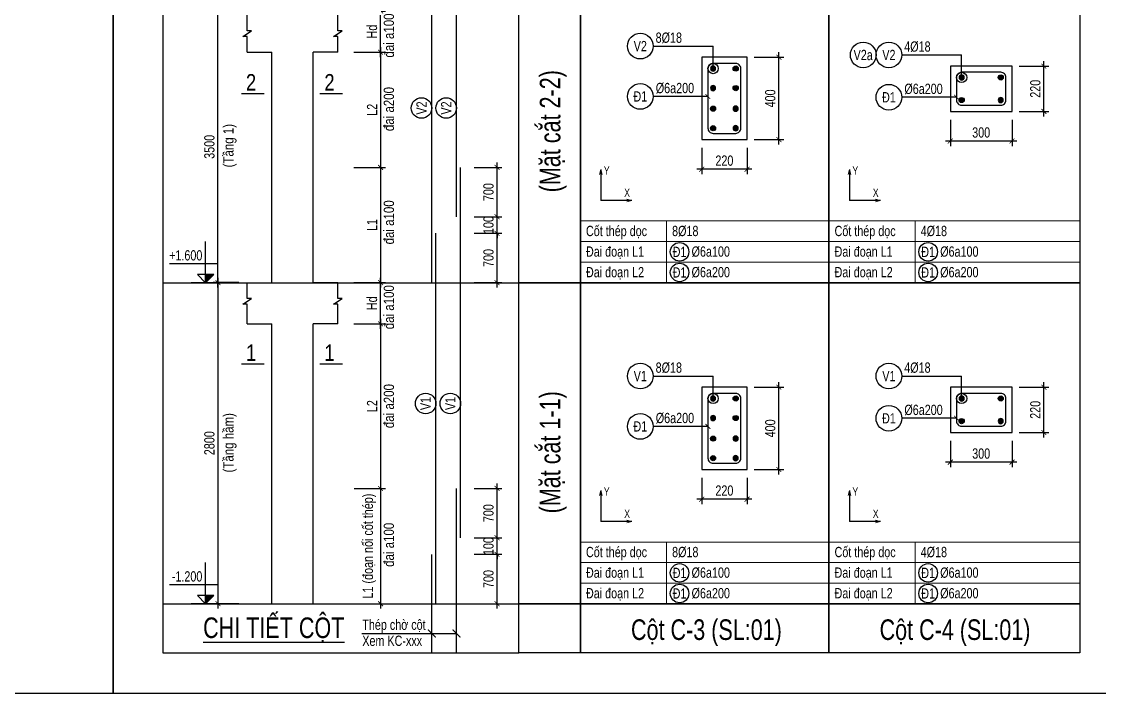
# Model space of a CAD drawing. Extents: x -165145 to 691808, y -202842 to 311040.
# Drawn here: x 351434 to 356674, y -49092 to -45827 of the extents above; entities that cross this region are included whole.
import ezdxf
from ezdxf.enums import TextEntityAlignment as Align

# ---------------------------------------------------------------- set-up
doc = ezdxf.new("R2010")
doc.units = 0
doc.header["$LTSCALE"] = 10
doc.header["$MEASUREMENT"] = 0
doc.linetypes.add('CENTER', pattern=[2, 1.25, -0.25, 0.25, -0.25])
doc.layers.get('0').update_dxf_attribs({"linetype": 'CONTINUOUS'})
doc.layers.get('Defpoints').update_dxf_attribs({"color": 5, "linetype": 'CONTINUOUS'})
for name, color, linetype in [('GE_KC_AXIS', 5, 'CENTER'), ('GE_KC_BORDER', 7, 'CONTINUOUS'), ('GE_KC_CHI', 1, 'CONTINUOUS'), ('GE_KC_SNODE', 6, 'CONTINUOUS'), ('GE_KC_STEEL', 6, 'CONTINUOUS'), ('GE_KC_TEXT_BIG', 4, 'CONTINUOUS'), ('GE_KC_TEXT_TK', 4, 'CONTINUOUS'), ('KCS_CHI', 1, 'CONTINUOUS'), ('KCS_HATCH', 201, 'CONTINUOUS')]:
    doc.layers.add(name, color=color, linetype=linetype)
for name, color, linetype, lineweight in [('GE_KC_DIM', 1, 'CONTINUOUS', 20), ('GE_KC_NETMANH', 8, 'CONTINUOUS', 20), ('GE_KC_TEXT', 4, 'CONTINUOUS', 20)]:
    doc.layers.add(name, color=color, linetype=linetype, lineweight=lineweight)
doc.styles.add('GE_KC-Arial', font='arial.ttf', dxfattribs={"width": 0.75})
doc.styles.add('GE_KC_TEXT', font='arial.ttf', dxfattribs={"width": 0.8})
doc.dimstyles.new('GE_KC_DIM20', dxfattribs={"dimscale": 20, "dimtxt": 2.5, "dimasz": 1.2, "dimexe": 1.2, "dimexo": 0, "dimgap": 0.8, "dimtad": 1, "dimdec": 0, "dimzin": 1, "dimdsep": 46, "dimtxsty": 'GE_KC-Arial', "dimblk": 'ARCHTICK', "dimcen": 1.2, "dimdle": 1.2, "dimclrd": 1, "dimclre": 1, "dimclrt": 4, "dimadec": 0, "dimazin": 0, "dimtfac": 1, "dimtdec": 0, "dimtix": 1, "dimtmove": 2, "dimatfit": 3, "dimfxl": 0.15, "dimtvp": 0.833333, "dimtolj": 1, "dimtzin": 0, "dimarcsym": 0})
doc.dimstyles.new('GE_KC_DIM50', dxfattribs={"dimscale": 50, "dimtxt": 2.5, "dimasz": 1.2, "dimexe": 1.2, "dimexo": 0, "dimgap": 0.8, "dimtad": 1, "dimdec": 0, "dimzin": 1, "dimdsep": 46, "dimtxsty": 'GE_KC-Arial', "dimblk": 'ARCHTICK', "dimcen": 1.2, "dimdle": 1.2, "dimclrd": 1, "dimclre": 1, "dimclrt": 4, "dimadec": 0, "dimazin": 0, "dimtfac": 1, "dimtdec": 0, "dimtix": 1, "dimtmove": 2, "dimatfit": 3, "dimfxl": 0.15, "dimtvp": 0.833333, "dimtolj": 1, "dimtzin": 0, "dimarcsym": 0})

# ---------------------------------------------------------------- blocks, each defined once
blk = doc.blocks.new('_Open30')
at = {"color": 0, "linetype": 'ByBlock', "lineweight": -2}
for p, q in [((-1, 0.27), (0, 0)), ((0, 0), (-1, -0.27)), ((0, 0), (-1, 0))]:
    blk.add_line(p, q, dxfattribs=at)
blk = doc.blocks.new('TOADO')
at = {"layer": 'GE_KC_BORDER'}
for p in [(0, 150), (150, 0)]:
    blk.add_line(p, (0, 0), dxfattribs=at)
at = {"layer": 'GE_KC_DIM', "xscale": 24, "yscale": 24, "zscale": 24, "rotation": 90}
blk.add_blockref('_Open30', (0, 150), dxfattribs=at)
at = {"layer": 'GE_KC_DIM', "xscale": 24, "yscale": 24, "zscale": 24}
blk.add_blockref('_Open30', (150, 0), dxfattribs=at)
at = {"layer": 'GE_KC_TEXT', "style": 'GE_KC_TEXT', "width": 0.75}
for s, p in [('Y', (14.1, 125)), ('X', (113.3, 17.1))]:
    blk.add_text(s, height=40, dxfattribs=at).set_placement(p)
blk = doc.blocks.new('GE_KC_SNODE_ L1')
at = {"layer": 'GE_KC_SNODE'}
blk.add_hatch(color=0, dxfattribs=at).paths.add_polyline_path([(12.5, 0, 1), (-12.5, 0, 1)])
at = {"layer": 'GE_KC_SNODE', "color": 0}
blk.add_circle((0, 0), 12.5, dxfattribs=at)
blk = doc.blocks.new('_ArchTick')
at = {"color": 0, "linetype": 'ByBlock', "const_width": 0.15}
blk.add_lwpolyline([(-0.5, -0.5), (0.5, 0.5)], dxfattribs=at)
blk = doc.blocks.new('*D1048')
at = {"layer": 'Defpoints', "color": 0, "transparency": 16777216}
for p in [(354740.8, -48044.3), (354960.8, -48044.3), (354740.8, -48147.9)]:
    blk.add_point(p, dxfattribs=at)
at = {"layer": 'GE_KC_DIM', "color": 1, "lineweight": -2, "transparency": 16777216}
for p, q in [((354740.8, -48044.3), (354740.8, -48171.9)), ((354960.8, -48044.3), (354960.8, -48171.9)), ((354984.8, -48147.9), (354716.8, -48147.9))]:
    blk.add_line(p, q, dxfattribs=at)
at = {"layer": 'GE_KC_DIM', "color": 1, "lineweight": -2, "transparency": 16777216, "xscale": 24, "yscale": 24, "zscale": 24, "rotation": 180}
blk.add_blockref('_ArchTick', (354740.8, -48147.9), dxfattribs=at)
at = {"layer": 'GE_KC_DIM', "color": 1, "lineweight": -2, "transparency": 16777216, "xscale": 24, "yscale": 24, "zscale": 24}
blk.add_blockref('_ArchTick', (354960.8, -48147.9), dxfattribs=at)
at = {"layer": 'GE_KC_DIM', "color": 4, "transparency": 16777216, "insert": (354850.8, -48106.4), "char_height": 50, "attachment_point": 5, "style": 'GE_KC-Arial'}
blk.add_mtext('\\A1;220', dxfattribs=at)
blk = doc.blocks.new('*D1049')
at = {"layer": 'Defpoints', "color": 0, "transparency": 16777216}
for p in [(354995, -47603.7), (355115.6, -47603.7), (354995, -48003.7)]:
    blk.add_point(p, dxfattribs=at)
at = {"layer": 'GE_KC_DIM', "color": 1, "lineweight": -2, "transparency": 16777216}
for p, q in [((355115.6, -48027.7), (355115.6, -47579.7)), ((354995, -47603.7), (355139.6, -47603.7)), ((354995, -48003.7), (355139.6, -48003.7))]:
    blk.add_line(p, q, dxfattribs=at)
at = {"layer": 'GE_KC_DIM', "color": 1, "lineweight": -2, "transparency": 16777216, "xscale": 24, "yscale": 24, "zscale": 24}
for p, rotation in [((355115.6, -47603.7), 90), ((355115.6, -48003.7), 270)]:
    blk.add_blockref('_ArchTick', p, dxfattribs=dict(at, rotation=rotation))
at = {"layer": 'GE_KC_DIM', "color": 4, "transparency": 16777216, "insert": (355074.1, -47803.7), "char_height": 50, "attachment_point": 5, "rotation": 90, "style": 'GE_KC-Arial'}
blk.add_mtext('\\A1;400', dxfattribs=at)
blk = doc.blocks.new('*D1050')
at = {"layer": 'Defpoints', "color": 0, "transparency": 16777216}
for p in [(355949.4, -47864.3), (356249.4, -47864.3), (355949.4, -47967.9)]:
    blk.add_point(p, dxfattribs=at)
at = {"layer": 'GE_KC_DIM', "color": 1, "lineweight": -2, "transparency": 16777216}
for p, q in [((355949.4, -47864.3), (355949.4, -47991.9)), ((356249.4, -47864.3), (356249.4, -47991.9)), ((356273.4, -47967.9), (355925.4, -47967.9))]:
    blk.add_line(p, q, dxfattribs=at)
at = {"layer": 'GE_KC_DIM', "color": 1, "lineweight": -2, "transparency": 16777216, "xscale": 24, "yscale": 24, "zscale": 24, "rotation": 180}
blk.add_blockref('_ArchTick', (355949.4, -47967.9), dxfattribs=at)
at = {"layer": 'GE_KC_DIM', "color": 1, "lineweight": -2, "transparency": 16777216, "xscale": 24, "yscale": 24, "zscale": 24}
blk.add_blockref('_ArchTick', (356249.4, -47967.9), dxfattribs=at)
at = {"layer": 'GE_KC_DIM', "color": 4, "transparency": 16777216, "insert": (356099.4, -47926.4), "char_height": 50, "attachment_point": 5, "style": 'GE_KC-Arial'}
blk.add_mtext('\\A1;300', dxfattribs=at)
blk = doc.blocks.new('*D1051')
at = {"layer": 'Defpoints', "color": 0, "transparency": 16777216}
for p in [(356283.7, -47603.7), (356404.2, -47603.7), (356283.7, -47823.7)]:
    blk.add_point(p, dxfattribs=at)
at = {"layer": 'GE_KC_DIM', "color": 1, "lineweight": -2, "transparency": 16777216}
for p, q in [((356404.2, -47847.7), (356404.2, -47579.7)), ((356283.7, -47603.7), (356428.2, -47603.7)), ((356283.7, -47823.7), (356428.2, -47823.7))]:
    blk.add_line(p, q, dxfattribs=at)
at = {"layer": 'GE_KC_DIM', "color": 1, "lineweight": -2, "transparency": 16777216, "xscale": 24, "yscale": 24, "zscale": 24}
for p, rotation in [((356404.2, -47603.7), 90), ((356404.2, -47823.7), 270)]:
    blk.add_blockref('_ArchTick', p, dxfattribs=dict(at, rotation=rotation))
at = {"layer": 'GE_KC_DIM', "color": 4, "transparency": 16777216, "insert": (356362.7, -47713.7), "char_height": 50, "attachment_point": 5, "rotation": 90, "style": 'GE_KC-Arial'}
blk.add_mtext('\\A1;220', dxfattribs=at)
blk = doc.blocks.new('*D1052')
at = {"layer": 'Defpoints', "color": 0, "transparency": 16777216}
for p in [(355949.4, -46304.3), (356249.4, -46304.3), (355949.4, -46407.9)]:
    blk.add_point(p, dxfattribs=at)
at = {"layer": 'GE_KC_DIM', "color": 1, "lineweight": -2, "transparency": 16777216}
for p, q in [((355949.4, -46304.3), (355949.4, -46431.9)), ((356249.4, -46304.3), (356249.4, -46431.9)), ((356273.4, -46407.9), (355925.4, -46407.9))]:
    blk.add_line(p, q, dxfattribs=at)
at = {"layer": 'GE_KC_DIM', "color": 1, "lineweight": -2, "transparency": 16777216, "xscale": 24, "yscale": 24, "zscale": 24, "rotation": 180}
blk.add_blockref('_ArchTick', (355949.4, -46407.9), dxfattribs=at)
at = {"layer": 'GE_KC_DIM', "color": 1, "lineweight": -2, "transparency": 16777216, "xscale": 24, "yscale": 24, "zscale": 24}
blk.add_blockref('_ArchTick', (356249.4, -46407.9), dxfattribs=at)
at = {"layer": 'GE_KC_DIM', "color": 4, "transparency": 16777216, "insert": (356099.4, -46366.4), "char_height": 50, "attachment_point": 5, "style": 'GE_KC-Arial'}
blk.add_mtext('\\A1;300', dxfattribs=at)
blk = doc.blocks.new('*D1053')
at = {"layer": 'Defpoints', "color": 0, "transparency": 16777216}
for p in [(356283.7, -46043.7), (356404.2, -46043.7), (356283.7, -46263.7)]:
    blk.add_point(p, dxfattribs=at)
at = {"layer": 'GE_KC_DIM', "color": 1, "lineweight": -2, "transparency": 16777216}
for p, q in [((356283.7, -46043.7), (356428.2, -46043.7)), ((356404.2, -46287.7), (356404.2, -46019.7)), ((356283.7, -46263.7), (356428.2, -46263.7))]:
    blk.add_line(p, q, dxfattribs=at)
at = {"layer": 'GE_KC_DIM', "color": 1, "lineweight": -2, "transparency": 16777216, "xscale": 24, "yscale": 24, "zscale": 24}
for p, rotation in [((356404.2, -46043.7), 90), ((356404.2, -46263.7), 270)]:
    blk.add_blockref('_ArchTick', p, dxfattribs=dict(at, rotation=rotation))
at = {"layer": 'GE_KC_DIM', "color": 4, "transparency": 16777216, "insert": (356362.7, -46153.7), "char_height": 50, "attachment_point": 5, "rotation": 90, "style": 'GE_KC-Arial'}
blk.add_mtext('\\A1;220', dxfattribs=at)
blk = doc.blocks.new('*D2540')
at = {"layer": 'Defpoints', "color": 0, "transparency": 16777216}
for p in [(924, 4762), (672, 862), (924, 862)]:
    blk.add_point(p, dxfattribs=at)
at = {"layer": 'GE_KC_DIM', "color": 1, "lineweight": -2, "transparency": 16777216}
for p, q in [((924, 4762), (612, 4762)), ((672, 4822), (672, 802)), ((924, 862), (612, 862))]:
    blk.add_line(p, q, dxfattribs=at)
at = {"layer": 'GE_KC_DIM', "color": 1, "lineweight": -2, "transparency": 16777216, "xscale": 60, "yscale": 60, "zscale": 60}
for p, rotation in [((672, 4762), 90), ((672, 862), 270)]:
    blk.add_blockref('_ArchTick', p, dxfattribs=dict(at, rotation=rotation))
at = {"layer": 'GE_KC_DIM', "color": 4, "transparency": 16777216, "insert": (568, 2812), "char_height": 125, "attachment_point": 5, "rotation": 90, "style": 'GE_KC-Arial'}
blk.add_mtext('\\A1;2800', dxfattribs=at)
blk = doc.blocks.new('*D2541')
at = {"layer": 'Defpoints', "color": 0, "transparency": 16777216}
for p in [(672, 8062), (924, 8062), (924, 4762)]:
    blk.add_point(p, dxfattribs=at)
at = {"layer": 'GE_KC_DIM', "color": 1, "lineweight": -2, "transparency": 16777216}
for p, q in [((924, 8062), (612, 8062)), ((672, 4702), (672, 8122)), ((924, 4762), (612, 4762))]:
    blk.add_line(p, q, dxfattribs=at)
at = {"layer": 'GE_KC_DIM', "color": 1, "lineweight": -2, "transparency": 16777216, "xscale": 60, "yscale": 60, "zscale": 60}
for p, rotation in [((672, 8062), 90), ((672, 4762), 270)]:
    blk.add_blockref('_ArchTick', p, dxfattribs=dict(at, rotation=rotation))
at = {"layer": 'GE_KC_DIM', "color": 4, "transparency": 16777216, "insert": (568, 6412), "char_height": 125, "attachment_point": 5, "rotation": 90, "style": 'GE_KC-Arial'}
blk.add_mtext('\\A1;3500', dxfattribs=at)
blk = doc.blocks.new('*D2542')
at = {"layer": 'Defpoints', "color": 0, "transparency": 16777216}
for p in [(3784, 1462), (4064, 1462), (3784, 862)]:
    blk.add_point(p, dxfattribs=at)
at = {"layer": 'GE_KC_DIM', "color": 1, "lineweight": -2, "transparency": 16777216}
for p, q in [((3784, 1462), (4124, 1462)), ((4064, 802), (4064, 1522)), ((3784, 862), (4124, 862))]:
    blk.add_line(p, q, dxfattribs=at)
at = {"layer": 'GE_KC_DIM', "color": 1, "lineweight": -2, "transparency": 16777216, "xscale": 60, "yscale": 60, "zscale": 60}
for p, rotation in [((4064, 1462), 90), ((4064, 862), 270)]:
    blk.add_blockref('_ArchTick', p, dxfattribs=dict(at, rotation=rotation))
at = {"layer": 'GE_KC_DIM', "color": 4, "transparency": 16777216, "insert": (3960, 1162), "char_height": 125, "attachment_point": 5, "rotation": 90, "style": 'GE_KC-Arial'}
blk.add_mtext('\\A1;700', dxfattribs=at)
blk = doc.blocks.new('*D2543')
at = {"layer": 'Defpoints', "color": 0, "transparency": 16777216}
for p in [(3784, 1662), (4064, 1662), (3784, 1462)]:
    blk.add_point(p, dxfattribs=at)
at = {"layer": 'GE_KC_DIM', "color": 1, "lineweight": -2, "transparency": 16777216}
for p, q in [((4064, 1662), (4064, 1722)), ((3784, 1662), (4124, 1662)), ((4064, 1462), (4064, 1662)), ((3784, 1462), (4124, 1462)), ((4064, 1462), (4064, 1402))]:
    blk.add_line(p, q, dxfattribs=at)
at = {"layer": 'GE_KC_DIM', "color": 1, "lineweight": -2, "transparency": 16777216, "xscale": 60, "yscale": 60, "zscale": 60}
for p, rotation in [((4064, 1662), 270), ((4064, 1462), 90)]:
    blk.add_blockref('_ArchTick', p, dxfattribs=dict(at, rotation=rotation))
at = {"layer": 'GE_KC_DIM', "color": 4, "transparency": 16777216, "insert": (3960, 1562), "char_height": 125, "attachment_point": 5, "rotation": 90, "style": 'GE_KC-Arial'}
blk.add_mtext('\\A1;100', dxfattribs=at)
blk = doc.blocks.new('*D2544')
at = {"layer": 'Defpoints', "color": 0, "transparency": 16777216}
for p in [(3784, 2262), (4064, 2262), (3784, 1662)]:
    blk.add_point(p, dxfattribs=at)
at = {"layer": 'GE_KC_DIM', "color": 1, "lineweight": -2, "transparency": 16777216}
for p, q in [((3784, 2262), (4124, 2262)), ((4064, 1602), (4064, 2322)), ((3784, 1662), (4124, 1662))]:
    blk.add_line(p, q, dxfattribs=at)
at = {"layer": 'GE_KC_DIM', "color": 1, "lineweight": -2, "transparency": 16777216, "xscale": 60, "yscale": 60, "zscale": 60}
for p, rotation in [((4064, 2262), 90), ((4064, 1662), 270)]:
    blk.add_blockref('_ArchTick', p, dxfattribs=dict(at, rotation=rotation))
at = {"layer": 'GE_KC_DIM', "color": 4, "transparency": 16777216, "insert": (3960, 1962), "char_height": 125, "attachment_point": 5, "rotation": 90, "style": 'GE_KC-Arial'}
blk.add_mtext('\\A1;700', dxfattribs=at)
blk = doc.blocks.new('COS_CD')
at = {"layer": 'KCS_HATCH'}
blk.add_hatch(color=256, dxfattribs=at).paths.add_polyline_path([(37.5, 50), (87.5, 0), (87.5, 50)])
at = {"layer": 'KCS_CHI'}
for p, q in [((0, 0), (175, 0)), ((37.5, 50), (137.5, 50)), ((87.5, 0), (37.5, 50)), ((87.5, 0), (87.5, 50)), ((87.5, 0), (137.5, 50))]:
    blk.add_line(p, q, dxfattribs=at)
blk = doc.blocks.new('*D2545')
at = {"layer": 'Defpoints', "color": 0, "transparency": 16777216}
for p in [(2324, 4262), (2328, 2262), (2648, 2262)]:
    blk.add_point(p, dxfattribs=at)
at = {"layer": 'GE_KC_DIM', "color": 1, "lineweight": -2, "transparency": 16777216}
for p, q in [((2324, 4262), (2708, 4262)), ((2648, 4322), (2648, 2202)), ((2328, 2262), (2708, 2262))]:
    blk.add_line(p, q, dxfattribs=at)
at = {"layer": 'GE_KC_DIM', "color": 1, "lineweight": -2, "transparency": 16777216, "xscale": 60, "yscale": 60, "zscale": 60}
for p, rotation in [((2648, 4262), 90), ((2648, 2262), 270)]:
    blk.add_blockref('_ArchTick', p, dxfattribs=dict(at, rotation=rotation))
at = {"layer": 'GE_KC_DIM', "color": 4, "transparency": 16777216, "insert": (2545, 3262), "char_height": 125, "attachment_point": 5, "rotation": 90, "style": 'GE_KC-Arial'}
blk.add_mtext('\\A1;L2', dxfattribs=at)
blk = doc.blocks.new('*D2546')
at = {"layer": 'Defpoints', "color": 0, "transparency": 16777216}
for p in [(2324, 7562), (2324, 6162), (2648, 6162)]:
    blk.add_point(p, dxfattribs=at)
at = {"layer": 'GE_KC_DIM', "color": 1, "lineweight": -2, "transparency": 16777216}
for p, q in [((2648, 7622), (2648, 6102)), ((2324, 7562), (2708, 7562)), ((2324, 6162), (2708, 6162))]:
    blk.add_line(p, q, dxfattribs=at)
at = {"layer": 'GE_KC_DIM', "color": 1, "lineweight": -2, "transparency": 16777216, "xscale": 60, "yscale": 60, "zscale": 60}
for p, rotation in [((2648, 7562), 90), ((2648, 6162), 270)]:
    blk.add_blockref('_ArchTick', p, dxfattribs=dict(at, rotation=rotation))
at = {"layer": 'GE_KC_DIM', "color": 4, "transparency": 16777216, "insert": (2545, 6862), "char_height": 125, "attachment_point": 5, "rotation": 90, "style": 'GE_KC-Arial'}
blk.add_mtext('\\A1;L2', dxfattribs=at)
blk = doc.blocks.new('*D2547')
at = {"layer": 'Defpoints', "color": 0, "transparency": 16777216}
for p in [(2324, 4762), (2648, 4762), (2324, 4262)]:
    blk.add_point(p, dxfattribs=at)
at = {"layer": 'GE_KC_DIM', "color": 1, "lineweight": -2, "transparency": 16777216}
for p, q in [((2324, 4762), (2708, 4762)), ((2648, 4202), (2648, 4822)), ((2324, 4262), (2708, 4262))]:
    blk.add_line(p, q, dxfattribs=at)
at = {"layer": 'GE_KC_DIM', "color": 1, "lineweight": -2, "transparency": 16777216, "xscale": 60, "yscale": 60, "zscale": 60}
for p, rotation in [((2648, 4762), 90), ((2648, 4262), 270)]:
    blk.add_blockref('_ArchTick', p, dxfattribs=dict(at, rotation=rotation))
at = {"layer": 'GE_KC_DIM', "color": 4, "transparency": 16777216, "insert": (2544, 4512), "char_height": 125, "attachment_point": 5, "rotation": 90, "style": 'GE_KC-Arial'}
blk.add_mtext('\\A1;Hd', dxfattribs=at)
blk = doc.blocks.new('*D2548')
at = {"layer": 'Defpoints', "color": 0, "transparency": 16777216}
for p in [(2324, 8062), (2648, 8062), (2324, 7562)]:
    blk.add_point(p, dxfattribs=at)
at = {"layer": 'GE_KC_DIM', "color": 1, "lineweight": -2, "transparency": 16777216}
for p, q in [((2324, 8062), (2708, 8062)), ((2648, 7502), (2648, 8122)), ((2324, 7562), (2708, 7562))]:
    blk.add_line(p, q, dxfattribs=at)
at = {"layer": 'GE_KC_DIM', "color": 1, "lineweight": -2, "transparency": 16777216, "xscale": 60, "yscale": 60, "zscale": 60}
for p, rotation in [((2648, 8062), 90), ((2648, 7562), 270)]:
    blk.add_blockref('_ArchTick', p, dxfattribs=dict(at, rotation=rotation))
at = {"layer": 'GE_KC_DIM', "color": 4, "transparency": 16777216, "insert": (2544, 7812), "char_height": 125, "attachment_point": 5, "rotation": 90, "style": 'GE_KC-Arial'}
blk.add_mtext('\\A1;Hd', dxfattribs=at)
blk = doc.blocks.new('*D2555')
at = {"layer": 'Defpoints', "color": 0, "transparency": 16777216}
for p in [(2328, 2262), (2328, 862), (2648, 862)]:
    blk.add_point(p, dxfattribs=at)
at = {"layer": 'GE_KC_DIM', "color": 1, "lineweight": -2, "transparency": 16777216}
for p, q in [((2328, 2262), (2708, 2262)), ((2648, 2322), (2648, 802)), ((2328, 862), (2708, 862))]:
    blk.add_line(p, q, dxfattribs=at)
at = {"layer": 'GE_KC_DIM', "color": 1, "lineweight": -2, "transparency": 16777216, "xscale": 60, "yscale": 60, "zscale": 60}
for p, rotation in [((2648, 2262), 90), ((2648, 862), 270)]:
    blk.add_blockref('_ArchTick', p, dxfattribs=dict(at, rotation=rotation))
at = {"layer": 'GE_KC_DIM', "color": 4, "transparency": 16777216, "insert": (2512, 1562), "char_height": 125, "attachment_point": 5, "rotation": 90, "style": 'GE_KC-Arial'}
blk.add_mtext('\\A1;L1 (đoạn nối cốt thép)', dxfattribs=at)
blk = doc.blocks.new('*D2556')
at = {"layer": 'Defpoints', "color": 0, "transparency": 16777216}
for p in [(2324, 6162), (2324, 4762), (2648, 4762)]:
    blk.add_point(p, dxfattribs=at)
at = {"layer": 'GE_KC_DIM', "color": 1, "lineweight": -2, "transparency": 16777216}
for p, q in [((2324, 6162), (2708, 6162)), ((2648, 6222), (2648, 4702)), ((2324, 4762), (2708, 4762))]:
    blk.add_line(p, q, dxfattribs=at)
at = {"layer": 'GE_KC_DIM', "color": 1, "lineweight": -2, "transparency": 16777216, "xscale": 60, "yscale": 60, "zscale": 60}
for p, rotation in [((2648, 6162), 90), ((2648, 4762), 270)]:
    blk.add_blockref('_ArchTick', p, dxfattribs=dict(at, rotation=rotation))
at = {"layer": 'GE_KC_DIM', "color": 4, "transparency": 16777216, "insert": (2545, 5462), "char_height": 125, "attachment_point": 5, "rotation": 90, "style": 'GE_KC-Arial'}
blk.add_mtext('\\A1;L1', dxfattribs=at)
blk = doc.blocks.new('*D2572')
at = {"layer": 'Defpoints', "color": 0, "transparency": 16777216}
for p in [(3784, 5362), (4064, 5362), (3784, 4762)]:
    blk.add_point(p, dxfattribs=at)
at = {"layer": 'GE_KC_DIM', "color": 1, "lineweight": -2, "transparency": 16777216}
for p, q in [((4064, 4702), (4064, 5422)), ((3784, 5362), (4124, 5362)), ((3784, 4762), (4124, 4762))]:
    blk.add_line(p, q, dxfattribs=at)
at = {"layer": 'GE_KC_DIM', "color": 1, "lineweight": -2, "transparency": 16777216, "xscale": 60, "yscale": 60, "zscale": 60}
for p, rotation in [((4064, 5362), 90), ((4064, 4762), 270)]:
    blk.add_blockref('_ArchTick', p, dxfattribs=dict(at, rotation=rotation))
at = {"layer": 'GE_KC_DIM', "color": 4, "transparency": 16777216, "insert": (3960, 5062), "char_height": 125, "attachment_point": 5, "rotation": 90, "style": 'GE_KC-Arial'}
blk.add_mtext('\\A1;700', dxfattribs=at)
blk = doc.blocks.new('*D2573')
at = {"layer": 'Defpoints', "color": 0, "transparency": 16777216}
for p in [(3784, 5562), (4064, 5562), (3784, 5362)]:
    blk.add_point(p, dxfattribs=at)
at = {"layer": 'GE_KC_DIM', "color": 1, "lineweight": -2, "transparency": 16777216}
for p, q in [((3784, 5562), (4124, 5562)), ((4064, 5562), (4064, 5622)), ((4064, 5362), (4064, 5562)), ((3784, 5362), (4124, 5362)), ((4064, 5362), (4064, 5302))]:
    blk.add_line(p, q, dxfattribs=at)
at = {"layer": 'GE_KC_DIM', "color": 1, "lineweight": -2, "transparency": 16777216, "xscale": 60, "yscale": 60, "zscale": 60}
for p, rotation in [((4064, 5562), 270), ((4064, 5362), 90)]:
    blk.add_blockref('_ArchTick', p, dxfattribs=dict(at, rotation=rotation))
at = {"layer": 'GE_KC_DIM', "color": 4, "transparency": 16777216, "insert": (3960, 5462), "char_height": 125, "attachment_point": 5, "rotation": 90, "style": 'GE_KC-Arial'}
blk.add_mtext('\\A1;100', dxfattribs=at)
blk = doc.blocks.new('*D2574')
at = {"layer": 'Defpoints', "color": 0, "transparency": 16777216}
for p in [(3784, 6162), (4064, 6162), (3784, 5562)]:
    blk.add_point(p, dxfattribs=at)
at = {"layer": 'GE_KC_DIM', "color": 1, "lineweight": -2, "transparency": 16777216}
for p, q in [((3784, 6162), (4124, 6162)), ((4064, 5502), (4064, 6222)), ((3784, 5562), (4124, 5562))]:
    blk.add_line(p, q, dxfattribs=at)
at = {"layer": 'GE_KC_DIM', "color": 1, "lineweight": -2, "transparency": 16777216, "xscale": 60, "yscale": 60, "zscale": 60}
for p, rotation in [((4064, 6162), 90), ((4064, 5562), 270)]:
    blk.add_blockref('_ArchTick', p, dxfattribs=dict(at, rotation=rotation))
at = {"layer": 'GE_KC_DIM', "color": 4, "transparency": 16777216, "insert": (3960, 5862), "char_height": 125, "attachment_point": 5, "rotation": 90, "style": 'GE_KC-Arial'}
blk.add_mtext('\\A1;700', dxfattribs=at)
blk = doc.blocks.new('*D1271')
at = {"layer": 'Defpoints', "color": 0, "transparency": 16777216}
for p in [(354740.8, -46441.1), (354960.8, -46441.1), (354740.8, -46544.7)]:
    blk.add_point(p, dxfattribs=at)
at = {"layer": 'GE_KC_DIM', "color": 1, "lineweight": -2, "transparency": 16777216}
for p, q in [((354740.8, -46441.1), (354740.8, -46568.7)), ((354960.8, -46441.1), (354960.8, -46568.7)), ((354984.8, -46544.7), (354716.8, -46544.7))]:
    blk.add_line(p, q, dxfattribs=at)
at = {"layer": 'GE_KC_DIM', "color": 1, "lineweight": -2, "transparency": 16777216, "xscale": 24, "yscale": 24, "zscale": 24, "rotation": 180}
blk.add_blockref('_ArchTick', (354740.8, -46544.7), dxfattribs=at)
at = {"layer": 'GE_KC_DIM', "color": 1, "lineweight": -2, "transparency": 16777216, "xscale": 24, "yscale": 24, "zscale": 24}
blk.add_blockref('_ArchTick', (354960.8, -46544.7), dxfattribs=at)
at = {"layer": 'GE_KC_DIM', "color": 4, "transparency": 16777216, "insert": (354850.8, -46503.2), "char_height": 50, "attachment_point": 5, "style": 'GE_KC-Arial'}
blk.add_mtext('\\A1;220', dxfattribs=at)
blk = doc.blocks.new('*D1272')
at = {"layer": 'Defpoints', "color": 0, "transparency": 16777216}
for p in [(354995, -46000.5), (355115.6, -46000.5), (354995, -46400.5)]:
    blk.add_point(p, dxfattribs=at)
at = {"layer": 'GE_KC_DIM', "color": 1, "lineweight": -2, "transparency": 16777216}
for p, q in [((354995, -46000.5), (355139.6, -46000.5)), ((355115.6, -46424.5), (355115.6, -45976.5)), ((354995, -46400.5), (355139.6, -46400.5))]:
    blk.add_line(p, q, dxfattribs=at)
at = {"layer": 'GE_KC_DIM', "color": 1, "lineweight": -2, "transparency": 16777216, "xscale": 24, "yscale": 24, "zscale": 24}
for p, rotation in [((355115.6, -46000.5), 90), ((355115.6, -46400.5), 270)]:
    blk.add_blockref('_ArchTick', p, dxfattribs=dict(at, rotation=rotation))
at = {"layer": 'GE_KC_DIM', "color": 4, "transparency": 16777216, "insert": (355074.1, -46200.5), "char_height": 50, "attachment_point": 5, "rotation": 90, "style": 'GE_KC-Arial'}
blk.add_mtext('\\A1;400', dxfattribs=at)
blk = doc.blocks.new('CT COT-01')
for points in [[(4327.7, 8061.5), (5076.4, 8061.5), (5076.4, 4761.5), (4327.7, 4761.5)], [(4327.7, 4761.5), (5076.4, 4761.5), (5076.4, 861.5), (4327.7, 861.5)], [(4327.7, 861.5), (5076.4, 861.5), (5076.4, 264.8), (4327.7, 264.8)]]:
    blk.add_lwpolyline(points, close=True)
at = {"layer": 'GE_KC_AXIS', "linetype": 'CENTER', "ltscale": 0.5}
for p, q in [((0.1, 4761.5), (4327.7, 4761.5)), ((0.1, 861.5), (4327.7, 861.5))]:
    blk.add_line(p, q, dxfattribs=at)
at = {"layer": 'GE_KC_BORDER'}
for p, q in [((1027.3, 7561.5), (1327.3, 7561.5)), ((1327.3, 4761.5), (1327.3, 7561.5)), ((1827.3, 4761.5), (1827.3, 7561.5)), ((2127.3, 7561.5), (1827.3, 7561.5)), ((1027.3, 4761.5), (1327.3, 4761.5)), ((1327.3, 4761.5), (1827.3, 4761.5)), ((2127.3, 4761.5), (1827.3, 4761.5)), ((1027.3, 4261.5), (1327.3, 4261.5)), ((1327.3, 861.5), (1327.3, 4261.5)), ((1827.3, 861.5), (1827.3, 4261.5)), ((2127.3, 4261.5), (1827.3, 4261.5))]:
    blk.add_line(p, q, dxfattribs=at)
at = {"layer": 'GE_KC_BORDER', "color": 6}
for p, q in [((958.3, 7061.6), (1233.7, 7061.6)), ((1911.6, 7061.6), (2187.1, 7061.6)), ((958.3, 3776.7), (1233.7, 3776.7)), ((1911.6, 3776.7), (2187.1, 3776.7))]:
    blk.add_line(p, q, dxfattribs=at)
at = {"layer": 'GE_KC_BORDER'}
blk.add_lwpolyline([(4327.7, 18130.8), (0.1, 18130.8), (0.1, 264.8), (4327.7, 264.8)], close=True, dxfattribs=at)
at = {"layer": 'GE_KC_BORDER', "color": 8}
for points in [[(1027.3, 7561.5), (1027.3, 7751.5), (974.8, 7751.5), (1079.8, 7821.5), (1027.3, 7821.5), (1027.3, 8061.5)], [(2127.3, 7561.5), (2127.3, 7751.5), (2074.8, 7751.5), (2179.8, 7821.5), (2127.3, 7821.5), (2127.3, 8061.5)], [(1027.3, 4261.5), (1027.3, 4501.5), (974.8, 4501.5), (1079.8, 4571.5), (1027.3, 4571.5), (1027.3, 4761.5)], [(2127.3, 4261.5), (2127.3, 4501.5), (2074.8, 4501.5), (2179.8, 4571.5), (2127.3, 4571.5), (2127.3, 4761.5)]]:
    blk.add_lwpolyline(points, dxfattribs=at)
at = {"layer": 'GE_KC_CHI'}
for p, q in [((522.1, 4761.5), (522.1, 5261.5)), ((672.1, 4991.5), (82, 4991.5)), ((522.1, 861.5), (522.1, 1361.5)), ((672.1, 1091.5), (82, 1091.5)), ((2421.9, 499.1), (3570.6, 499.1))]:
    blk.add_line(p, q, dxfattribs=at)
at = {"layer": 'GE_KC_STEEL'}
for points in [[(3570.6, 5561.5), (3570.6, 9461.5)], [(3270.6, 4761.5), (3270.6, 8660.9)], [(3620.6, 1661.5), (3620.6, 6161.5)], [(3320.6, 861.5), (3320.6, 5361.5)], [(3570.6, 264.8), (3570.6, 2261.5)], [(3270.6, 264.8), (3270.6, 1461.5)]]:
    blk.add_lwpolyline(points, dxfattribs=at)
at = {"layer": 'GE_KC_TEXT_TK', "color": 1}
for centre in [(3145.6, 6883.6), (3445.6, 6883.6), (3195.9, 3294), (3495.9, 3294)]:
    blk.add_circle(centre, 125, dxfattribs=at)
at = {"layer": 'GE_KC_CHI', "xscale": -2.000000000000001, "yscale": 2.000000000000001, "zscale": 2.000000000000001}
for p in [(697.1, 4761.5), (697.1, 861.5)]:
    blk.add_blockref('COS_CD', p, dxfattribs=at)
at = {"layer": 'GE_KC_CHI', "xscale": 94.50000000000087, "yscale": 94.50000000000087, "zscale": 94.50000000000087, "rotation": 90}
for p in [(3270.6, 499.1), (3570.6, 499.1)]:
    blk.add_blockref('_ArchTick', p, dxfattribs=at)
at = {"layer": 'GE_KC_BORDER', "color": 4, "char_height": 125, "attachment_point": 5, "rotation": 90, "style": 'GE_KC_TEXT'}
for s, insert in [('\\A1;đai a100', (2749.6, 7763.9)), ('\\A1;đai a200', (2749.6, 6870.9)), ('\\A1;(Tầng 1)', (816.9, 6426)), ('\\A1;đai a100', (2749.6, 5494.7)), ('\\A1;đai a100', (2749.6, 4463.9)), ('\\A1;đai a200', (2749.6, 3262.8)), ('\\A1;(Tầng hầm)', (816.9, 2816.8)), ('\\A1;đai a100', (2749.6, 1577.6))]:
    blk.add_mtext(s, dxfattribs=dict(at, insert=insert))
at = {"layer": 'GE_KC_BORDER', "color": 4, "char_height": 200, "attachment_point": 5, "style": 'GE_KC_TEXT'}
for s, insert in [('2', (1073.9, 7195.8)), ('2', (2027.3, 7195.8)), ('\\A1;1', (1073.9, 3911)), ('\\A1;1', (2027.3, 3911))]:
    blk.add_mtext(s, dxfattribs=dict(at, insert=insert))
at = {"layer": 'GE_KC_TEXT', "style": 'GE_KC_TEXT', "width": 0.75}
for s, p in [('+1.600', (482, 5031.5)), ('-1.200', (482, 1131.5))]:
    blk.add_text(s, height=125, dxfattribs=at).set_placement(p, align=Align.RIGHT)
for s, p in [('Thép chờ cột', (2425.7, 544.6)), ('Xem KC-xxx', (2425.7, 349.5))]:
    blk.add_text(s, height=125, dxfattribs=at).set_placement(p)
at = {"layer": 'GE_KC_TEXT_BIG', "style": 'GE_KC_TEXT', "width": 0.75}
for s, p in [('(Mặt cắt 2-2)', (4833.4, 6601.6)), ('(Mặt cắt 1-1)', (4833.4, 2701.6))]:
    blk.add_text(s, height=250, rotation=90, dxfattribs=at).set_placement(p, align=Align.CENTER)
blk.add_text('%%UCHI TIẾT CỘT', height=250, dxfattribs=at).set_placement((1349.6, 445.1), align=Align.CENTER)
at = {"layer": 'GE_KC_TEXT_TK', "style": 'GE_KC_TEXT', "width": 0.75}
for s, p in [('V2', (3145.6, 6883.6)), ('V2', (3445.6, 6883.6)), ('V1', (3195.9, 3294)), ('V1', (3495.9, 3294))]:
    blk.add_text(s, height=125, rotation=90, dxfattribs=at).set_placement(p, align=Align.MIDDLE_CENTER)
at = {"layer": 'GE_KC_DIM'}
for base, p1, p2, text, picture, middle in [((672.1, 8061.5), (924.1, 4761.5), (924.1, 8061.5), '3500', '*D2541', (568.2, 6411.5)), ((2648, 8061.5), (2324.5, 7561.5), (2324.5, 8061.5), 'Hd', '*D2548', (2544.5, 7811.5)), ((2648, 6161.5), (2324.5, 7561.5), (2324.5, 6161.5), 'L2', '*D2546', (2545.3, 6861.5)), ((2648, 4761.5), (2324.5, 6161.5), (2324.5, 4761.5), 'L1', '*D2556', (2545.3, 5461.5)), ((4063.6, 6161.5), (3784, 5561.5), (3784, 6161.5), '700', '*D2574', (3959.7, 5861.5)), ((4063.6, 5561.5), (3784, 5361.5), (3784, 5561.5), '100', '*D2573', (3959.7, 5461.5)), ((4063.6, 5361.5), (3784, 4761.5), (3784, 5361.5), '700', '*D2572', (3959.7, 5061.5)), ((672.1, 861.5), (924.1, 4761.5), (924.1, 861.5), '2800', '*D2540', (568.2, 2811.5)), ((2648, 4761.5), (2324.5, 4261.5), (2324.5, 4761.5), 'Hd', '*D2547', (2544.5, 4511.5)), ((2648, 2261.5), (2324.5, 4261.5), (2328, 2261.5), 'L2', '*D2545', (2545.3, 3261.5)), ((2648, 861.5), (2328, 2261.5), (2328, 861.5), 'L1 (đoạn nối cốt thép)', '*D2555', (2511.8, 1561.5)), ((4063.6, 2261.5), (3784, 1661.5), (3784, 2261.5), '700', '*D2544', (3959.7, 1961.5)), ((4063.6, 1661.5), (3784, 1461.5), (3784, 1661.5), '100', '*D2543', (3959.7, 1561.5)), ((4063.6, 1461.5), (3784, 861.5), (3784, 1461.5), '700', '*D2542', (3959.7, 1161.5))]:
    dim = blk.add_linear_dim(base=base, p1=p1, p2=p2, angle=90, text=text, dimstyle='GE_KC_DIM50', dxfattribs=at)
    dim.commit()
    dim.dimension.update_dxf_attribs({"geometry": picture, "text_midpoint": middle})

msp = doc.modelspace()

# ---------------------------------------------------------------- linework, layer by layer
for points in [[(354150.59807, -45776.02535), (355359.20473, -45776.02535), (355359.20473, -47096.02535), (354150.59807, -47096.02535)], [(355359.20473, -45776.02535), (356579.27469, -45776.02535), (356579.27469, -47096.02535), (355359.20473, -47096.02535)], [(354150.59807, -47096.02535), (355359.20473, -47096.02535), (355359.20473, -48656.02535), (354150.59807, -48656.02535)], [(355359.20473, -47096.02535), (356579.27469, -47096.02535), (356579.27469, -48656.02535), (355359.20473, -48656.02535)], [(354150.59807, -48656.02535), (355359.20473, -48656.02535), (355359.20473, -48894.71788), (354150.59807, -48894.71788)], [(355359.20473, -48656.02535), (356579.27469, -48656.02535), (356579.27469, -48894.71788), (355359.20473, -48894.71788)]]:
    msp.add_lwpolyline(points, close=True)
at = {"layer": 'Defpoints'}
for points in [[(342822.50782, -41557.97767), (351878.75782, -41557.97767), (351878.75782, -49091.72767), (342822.50782, -49091.72767)], [(351878.75782, -41557.97767), (360935.00782, -41557.97767), (360935.00782, -49091.72767), (351878.75782, -49091.72767)]]:
    msp.add_lwpolyline(points, close=True, dxfattribs=at)
at = {"layer": 'GE_KC_BORDER'}
for points in [[(354740.81807, -46400.45753), (354960.81807, -46400.45753), (354960.81807, -46000.45753), (354740.81807, -46000.45753)], [(355949.42473, -46263.65166), (356249.42473, -46263.65166), (356249.42473, -46043.65166), (355949.42473, -46043.65166)], [(354740.81807, -48003.65166), (354960.81807, -48003.65166), (354960.81807, -47603.65166), (354740.81807, -47603.65166)], [(355949.42473, -47823.65166), (356249.42473, -47823.65166), (356249.42473, -47603.65166), (355949.42473, -47603.65166)]]:
    msp.add_lwpolyline(points, close=True, dxfattribs=at)
at = {"layer": 'GE_KC_CHI'}
for p, q in [((354504.57115, -45946.39728), (354795.81807, -45946.39728)), ((354795.81807, -46055.45753), (354795.81807, -45946.39728)), ((355713.17781, -45989.59141), (356004.42473, -45989.59141)), ((356004.42473, -46098.65166), (356004.42473, -45989.59141)), ((354770.81807, -46191.12878), (354505.21571, -46191.12878)), ((355979.42473, -46194.99876), (355713.82237, -46194.99876)), ((354504.57115, -47549.59141), (354795.81807, -47549.59141)), ((354795.81807, -47658.65166), (354795.81807, -47549.59141)), ((355713.17781, -47549.59141), (356004.42473, -47549.59141)), ((356004.42473, -47658.65166), (356004.42473, -47549.59141)), ((355979.42473, -47754.99876), (355713.82237, -47754.99876)), ((354770.81807, -47794.3229), (354505.21571, -47794.3229))]:
    msp.add_line(p, q, dxfattribs=at)
for centre in [(354795.81807, -46055.45753), (356004.42473, -46098.65166), (354795.81807, -47658.65166), (356004.42473, -47658.65166)]:
    msp.add_circle(centre, 25, dxfattribs=at)
at = {"layer": 'GE_KC_NETMANH', "color": 8}
for p, q in [((354150.59807, -46796.02535), (355359.20473, -46796.02535)), ((354569.25475, -46796.02535), (354569.25475, -47096.02535)), ((354569.25475, -46796.02535), (354569.25475, -47096.02535)), ((355359.20473, -46796.02535), (356579.27469, -46796.02535)), ((355777.86141, -46796.02535), (355777.86141, -47096.02535)), ((355777.86141, -46796.02535), (355777.86141, -47096.02535)), ((354150.59807, -46896.02535), (355359.20473, -46896.02535)), ((355359.20473, -46896.02535), (356579.27469, -46896.02535)), ((354150.59807, -46996.02535), (355359.20473, -46996.02535)), ((355359.20473, -46996.02535), (356579.27469, -46996.02535)), ((354150.59807, -48356.02535), (355359.20473, -48356.02535)), ((354569.25475, -48356.02535), (354569.25475, -48656.02535)), ((354569.25475, -48356.02535), (354569.25475, -48656.02535)), ((355359.20473, -48356.02535), (356579.27469, -48356.02535)), ((355777.86141, -48356.02535), (355777.86141, -48656.02535)), ((355777.86141, -48356.02535), (355777.86141, -48656.02535)), ((354150.59807, -48456.02535), (355359.20473, -48456.02535)), ((355359.20473, -48456.02535), (356579.27469, -48456.02535)), ((354150.59807, -48556.02535), (355359.20473, -48556.02535)), ((355359.20473, -48556.02535), (356579.27469, -48556.02535))]:
    msp.add_line(p, q, dxfattribs=at)
at = {"layer": 'GE_KC_STEEL'}
for points in [[(354795.81807, -46370.45753), (354905.81807, -46370.45753, 0.4142135624), (354930.81807, -46345.45753), (354930.81807, -46055.45753, 0.4142135624), (354905.81807, -46030.45753), (354795.81807, -46030.45753, 0.4142135624), (354770.81807, -46055.45753), (354770.81807, -46345.45753, 0.4142135624)], [(356004.42473, -46233.65166), (356194.42473, -46233.65166, 0.4142135624), (356219.42473, -46208.65166), (356219.42473, -46098.65166, 0.4142135624), (356194.42473, -46073.65166), (356004.42473, -46073.65166, 0.4142135624), (355979.42473, -46098.65166), (355979.42473, -46208.65166, 0.4142135624)], [(354795.81807, -47973.65166), (354905.81807, -47973.65166, 0.4142135624), (354930.81807, -47948.65166), (354930.81807, -47658.65166, 0.4142135624), (354905.81807, -47633.65166), (354795.81807, -47633.65166, 0.4142135624), (354770.81807, -47658.65166), (354770.81807, -47948.65166, 0.4142135624)], [(356004.42473, -47793.65166), (356194.42473, -47793.65166, 0.4142135624), (356219.42473, -47768.65166), (356219.42473, -47658.65166, 0.4142135624), (356194.42473, -47633.65166), (356004.42473, -47633.65166, 0.4142135624), (355979.42473, -47658.65166), (355979.42473, -47768.65166, 0.4142135624)]]:
    msp.add_lwpolyline(points, format="xyb", close=True, dxfattribs=at)
at = {"layer": 'GE_KC_TEXT_TK', "color": 1}
for centre, radius in [((354442.07115, -45946.39728), 62.5), ((355525.67781, -45989.59141), 62.5), ((355650.67781, -45989.59141), 62.5), ((354442.07115, -46191.12878), 62.5), ((355650.67781, -46194.99876), 62.5), ((354632.85822, -46946.02535), 45), ((355841.46487, -46946.02535), 45), ((354632.85822, -47046.02535), 45), ((355841.46487, -47046.02535), 45), ((354442.07115, -47549.59141), 62.5), ((355650.67781, -47549.59141), 62.5), ((354442.07115, -47794.3229), 62.5), ((355650.67781, -47754.99876), 62.5), ((354632.85822, -48506.02535), 45), ((355841.46487, -48506.02535), 45), ((354632.85822, -48606.02535), 45), ((355841.46487, -48606.02535), 45)]:
    msp.add_circle(centre, radius, dxfattribs=at)

# ---------------------------------------------------------------- block references
at = {"layer": 'GE_KC_BORDER', "xscale": 0.4, "yscale": 0.4, "zscale": 0.4}
msp.add_blockref('CT COT-01', (352120.01927, -49000.64327), dxfattribs=at)
at = {"layer": 'GE_KC_BORDER'}
for p in [(354250.59807, -46696.02535), (355459.20473, -46696.02535), (354250.59807, -48256.02535), (355459.20473, -48256.02535)]:
    msp.add_blockref('TOADO', p, dxfattribs=at)
at = {"layer": 'GE_KC_CHI', "xscale": 23.6250000000001, "yscale": 23.6250000000001, "zscale": 23.6250000000001, "rotation": 90}
for p in [(354770.81807, -46191.12878), (355979.42473, -46194.99876), (354770.81807, -47794.3229), (355979.42473, -47754.99876)]:
    msp.add_blockref('_ArchTick', p, dxfattribs=at)
at = {"layer": 'GE_KC_SNODE', "xscale": -1}
for p in [(354795.81807, -46055.45753), (356004.42473, -46098.65166), (354795.81807, -46150.45753), (354795.81807, -47658.65166), (356004.42473, -47658.65166), (354795.81807, -47753.65166)]:
    msp.add_blockref('GE_KC_SNODE_ L1', p, dxfattribs=at)
at = {"layer": 'GE_KC_SNODE'}
for p in [(354905.81807, -46055.45753), (356194.42473, -46098.65166), (354905.81807, -46150.45753), (354905.81807, -47658.65166), (356194.42473, -47658.65166), (354905.81807, -47753.65166)]:
    msp.add_blockref('GE_KC_SNODE_ L1', p, dxfattribs=at)
at = {"layer": 'GE_KC_SNODE', "rotation": 180}
for p in [(356004.42473, -46208.65166), (354795.81807, -46250.45753), (354795.81807, -46345.45753), (356004.42473, -47768.65166), (354795.81807, -47853.65166), (354795.81807, -47948.65166)]:
    msp.add_blockref('GE_KC_SNODE_ L1', p, dxfattribs=at)
at = {"layer": 'GE_KC_SNODE', "xscale": -1, "rotation": 180}
for p in [(356194.42473, -46208.65166), (354905.81807, -46250.45753), (354905.81807, -46345.45753), (356194.42473, -47768.65166), (354905.81807, -47853.65166), (354905.81807, -47948.65166)]:
    msp.add_blockref('GE_KC_SNODE_ L1', p, dxfattribs=at)

# ---------------------------------------------------------------- texts
at = {"layer": 'GE_KC_TEXT', "style": 'GE_KC_TEXT', "width": 0.75}
for s, p in [('8%%C18', (354516.57115, -45930.39728)), ('4%%C18', (355725.17781, -45973.59141)), ('%%C6a200', (354517.21571, -46175.12878)), ('%%C6a200', (355725.82237, -46178.99876)), ('8%%C18', (354516.57115, -47533.59141)), ('4%%C18', (355725.17781, -47533.59141)), ('%%C6a200', (355725.82237, -47738.99876)), ('%%C6a200', (354517.21571, -47778.3229))]:
    msp.add_text(s, height=50, dxfattribs=at).set_placement(p)
for s, p in [('Cốt thép dọc', (354177.85766, -46844.68854)), ('8%%C18', (354596.51434, -46844.68854)), ('Cốt thép dọc', (355386.46431, -46844.68854)), ('4%%C18', (355805.12099, -46844.68854)), ('Đai đoạn L1', (354177.85766, -46944.68854)), ('%%C6a100', (354691.42861, -46944.68854)), ('Đai đoạn L1', (355386.46431, -46944.68854)), ('%%C6a100', (355900.03526, -46944.68854)), ('Đai đoạn L2', (354177.85766, -47044.68854)), ('%%C6a200', (354691.42861, -47044.68854)), ('Đai đoạn L2', (355386.46431, -47044.68854)), ('%%C6a200', (355900.03526, -47044.68854)), ('Cốt thép dọc', (354177.85766, -48404.68854)), ('8%%C18', (354596.51434, -48404.68854)), ('Cốt thép dọc', (355386.46431, -48404.68854)), ('4%%C18', (355805.12099, -48404.68854)), ('Đai đoạn L1', (354177.85766, -48504.68854)), ('%%C6a100', (354691.42861, -48504.68854)), ('Đai đoạn L1', (355386.46431, -48504.68854)), ('%%C6a100', (355900.03526, -48504.68854)), ('Đai đoạn L2', (354177.85766, -48604.68854)), ('%%C6a200', (354691.42861, -48604.68854)), ('Đai đoạn L2', (355386.46431, -48604.68854)), ('%%C6a200', (355900.03526, -48604.68854))]:
    msp.add_text(s, height=50, dxfattribs=at).set_placement(p, align=Align.MIDDLE_LEFT)
at = {"layer": 'GE_KC_TEXT_BIG', "style": 'GE_KC_TEXT', "width": 0.75}
for s, p in [('Cột C-3 (SL:01) ', (354396.72175, -48831.85213)), ('Cột C-4 (SL:01) ', (355605.32841, -48831.85213))]:
    msp.add_text(s, height=100, dxfattribs=at).set_placement(p)
at = {"layer": 'GE_KC_TEXT_TK', "style": 'GE_KC_TEXT', "width": 0.75}
for s, p in [('V2', (354442.07115, -45946.39728)), ('V2a', (355525.67781, -45989.59141)), ('V2', (355650.67781, -45989.59141)), ('Đ1', (354442.07115, -46191.12878)), ('Đ1', (355650.67781, -46194.99876)), ('Đ1', (354632.85822, -46946.02535)), ('Đ1', (355841.46487, -46946.02535)), ('Đ1', (354632.85822, -47046.02535)), ('Đ1', (355841.46487, -47046.02535)), ('V1', (354442.07115, -47549.59141)), ('V1', (355650.67781, -47549.59141)), ('Đ1', (355650.67781, -47754.99876)), ('Đ1', (354442.07115, -47794.3229)), ('Đ1', (354632.85822, -48506.02535)), ('Đ1', (355841.46487, -48506.02535)), ('Đ1', (354632.85822, -48606.02535)), ('Đ1', (355841.46487, -48606.02535))]:
    msp.add_text(s, height=50, dxfattribs=at).set_placement(p, align=Align.MIDDLE_CENTER)

# ---------------------------------------------------------------- dimensions: what is measured, and where the dimension line sits
at = {"layer": 'GE_KC_DIM'}
for base, p1, p2, picture, middle in [((355115.62493, -46000.45753), (354995.04636, -46400.45753), (354995.04636, -46000.45753), '*D1272', (355074.09628, -46200.45753)), ((356404.23159, -46043.65166), (356283.65302, -46263.65166), (356283.65302, -46043.65166), '*D1053', (356362.70294, -46153.65166)), ((355115.62493, -47603.65166), (354995.04636, -48003.65166), (354995.04636, -47603.65166), '*D1049', (355074.09628, -47803.65166)), ((356404.23159, -47603.65166), (356283.65302, -47823.65166), (356283.65302, -47603.65166), '*D1051', (356362.70294, -47713.65166))]:
    dim = msp.add_linear_dim(base=base, p1=p1, p2=p2, angle=90, dimstyle='GE_KC_DIM20', dxfattribs=at)
    dim.commit()
    dim.dimension.update_dxf_attribs({"geometry": picture, "text_midpoint": middle})
for base, p1, p2, picture, middle in [((355949.42473, -46407.89671), (356249.42473, -46304.30367), (355949.42473, -46304.30367), '*D1052', (356099.42473, -46366.351)), ((354740.81807, -46544.70258), (354960.81807, -46441.10954), (354740.81807, -46441.10954), '*D1271', (354850.81807, -46503.17393)), ((355949.42473, -47967.89671), (356249.42473, -47864.30367), (355949.42473, -47864.30367), '*D1050', (356099.42473, -47926.351)), ((354740.81807, -48147.89671), (354960.81807, -48044.30367), (354740.81807, -48044.30367), '*D1048', (354850.81807, -48106.36806))]:
    dim = msp.add_linear_dim(base=base, p1=p1, p2=p2, dimstyle='GE_KC_DIM20', dxfattribs=at)
    dim.commit()
    dim.dimension.update_dxf_attribs({"geometry": picture, "text_midpoint": middle})

doc.saveas('drawing.dxf')
